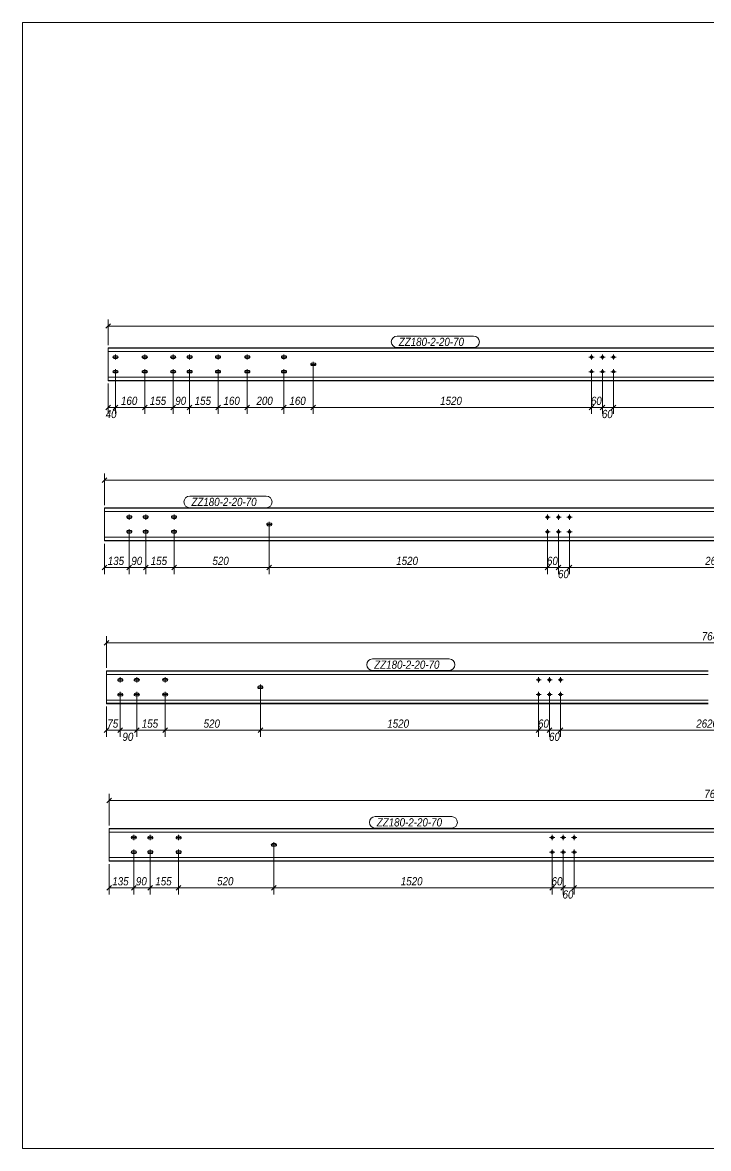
# Model space of a CAD drawing. Extents: x 857 to 4439, y -1249 to 4637.
# Drawn here: x 1458.8 to 1708.6, y 4227.2 to 4637.2 of the extents above; entities that cross this region are included whole.
import ezdxf

# ---------------------------------------------------------------- set-up
doc = ezdxf.new("R2010")
doc.units = 0
doc.header["$LTSCALE"] = 1000
doc.header["$MEASUREMENT"] = 0
doc.linetypes.add('XKITLINE00', pattern=[0])
doc.linetypes.add('XKITLINE02', pattern=[4, 2, -2])
for name, color, linetype, lineweight in [('Bolt', 7, 'Continuous', 0), ('DrawingSheet', 5, 'Continuous', 0), ('Part', 2, 'Continuous', 0), ('PartMark', 3, 'Continuous', 0), ('Z-DIMENSIONS', 1, 'Continuous', 0)]:
    doc.layers.add(name, color=color, linetype=linetype, lineweight=lineweight)
doc.styles.add('Arial Italic', font='ariali.ttf')

# ---------------------------------------------------------------- blocks, each defined once
blk = doc.blocks.new('屋面檩条A区二')
at = {"layer": 'Bolt', "color": 3, "linetype": 'XKITLINE00', "lineweight": 0}
for p, q in [((37.96, 293.36), (37.93, 293.18)), ((37.93, 293.18), (37.93, 293.18)), ((37.93, 293.18), (37.96, 293)), ((39.79, 293.18), (37.93, 293.18)), ((38.06, 293.51), (37.96, 293.36)), ((37.96, 293), (38.06, 292.85)), ((38.22, 293.61), (38.06, 293.51)), ((38.06, 292.85), (38.22, 292.75)), ((38.39, 293.65), (38.22, 293.61)), ((38.22, 292.75), (38.39, 292.71)), ((39.33, 293.65), (38.39, 293.65)), ((38.39, 292.71), (39.33, 292.71)), ((38.86, 294.11), (38.86, 292.25)), ((39.51, 293.61), (39.33, 293.65)), ((39.33, 292.71), (39.51, 292.75)), ((39.66, 293.51), (39.51, 293.61)), ((39.51, 292.75), (39.66, 292.85)), ((39.76, 293.36), (39.66, 293.51)), ((39.66, 292.85), (39.76, 293)), ((39.79, 293.18), (39.76, 293.36)), ((39.76, 293), (39.79, 293.18)), ((39.79, 293.18), (39.79, 293.18)), ((48.63, 293.36), (48.59, 293.18)), ((48.59, 293.18), (48.59, 293.18)), ((48.59, 293.18), (48.63, 293)), ((48.59, 293.18), (50.46, 293.18)), ((48.73, 293.51), (48.63, 293.36)), ((48.63, 293), (48.73, 292.85)), ((48.88, 293.61), (48.73, 293.51)), ((48.73, 292.85), (48.88, 292.75)), ((49.06, 293.65), (48.88, 293.61)), ((48.88, 292.75), (49.06, 292.71)), ((49.99, 293.65), (49.06, 293.65)), ((49.06, 292.71), (49.99, 292.71)), ((49.53, 292.25), (49.53, 294.11)), ((50.17, 293.61), (49.99, 293.65)), ((49.99, 292.71), (50.17, 292.75)), ((50.32, 293.51), (50.17, 293.61)), ((50.17, 292.75), (50.32, 292.85)), ((50.43, 293.36), (50.32, 293.51)), ((50.32, 292.85), (50.43, 293)), ((50.46, 293.18), (50.43, 293.36)), ((50.43, 293), (50.46, 293.18)), ((50.46, 293.18), (50.46, 293.18)), ((58.96, 293.36), (58.93, 293.18)), ((58.93, 293.18), (58.93, 293.18)), ((58.93, 293.18), (58.96, 293)), ((60.79, 293.18), (58.93, 293.18)), ((59.06, 293.51), (58.96, 293.36)), ((58.96, 293), (59.06, 292.85)), ((59.22, 293.61), (59.06, 293.51)), ((59.06, 292.85), (59.22, 292.75)), ((59.39, 293.65), (59.22, 293.61)), ((59.22, 292.75), (59.39, 292.71)), ((60.33, 293.65), (59.39, 293.65)), ((59.39, 292.71), (60.33, 292.71)), ((59.86, 294.11), (59.86, 292.25)), ((60.51, 293.61), (60.33, 293.65)), ((60.33, 292.71), (60.51, 292.75)), ((60.66, 293.51), (60.51, 293.61)), ((60.51, 292.75), (60.66, 292.85)), ((60.76, 293.36), (60.66, 293.51)), ((60.66, 292.85), (60.76, 293)), ((60.79, 293.18), (60.76, 293.36)), ((60.76, 293), (60.79, 293.18)), ((60.79, 293.18), (60.79, 293.18)), ((64.96, 293.36), (64.93, 293.18)), ((64.93, 293.18), (64.93, 293.18)), ((64.93, 293.18), (64.96, 293)), ((66.79, 293.18), (64.93, 293.18)), ((65.06, 293.51), (64.96, 293.36)), ((64.96, 293), (65.06, 292.85)), ((65.22, 293.61), (65.06, 293.51)), ((65.06, 292.85), (65.22, 292.75)), ((65.39, 293.65), (65.22, 293.61)), ((65.22, 292.75), (65.39, 292.71)), ((66.33, 293.65), (65.39, 293.65)), ((65.39, 292.71), (66.33, 292.71)), ((65.86, 294.11), (65.86, 292.25)), ((66.51, 293.61), (66.33, 293.65)), ((66.33, 292.71), (66.51, 292.75)), ((66.66, 293.51), (66.51, 293.61)), ((66.51, 292.75), (66.66, 292.85)), ((66.76, 293.36), (66.66, 293.51)), ((66.66, 292.85), (66.76, 293)), ((66.79, 293.18), (66.76, 293.36)), ((66.76, 293), (66.79, 293.18)), ((66.79, 293.18), (66.79, 293.18)), ((75.3, 293.36), (75.26, 293.18)), ((75.26, 293.18), (75.26, 293.18)), ((75.26, 293.18), (75.3, 293)), ((75.26, 293.18), (77.13, 293.18)), ((75.4, 293.51), (75.3, 293.36)), ((75.3, 293), (75.4, 292.85)), ((75.55, 293.61), (75.4, 293.51)), ((75.4, 292.85), (75.55, 292.75)), ((75.73, 293.65), (75.55, 293.61)), ((75.55, 292.75), (75.73, 292.71)), ((76.66, 293.65), (75.73, 293.65)), ((75.73, 292.71), (76.66, 292.71)), ((76.19, 292.25), (76.19, 294.11)), ((76.84, 293.61), (76.66, 293.65)), ((76.66, 292.71), (76.84, 292.75)), ((76.99, 293.51), (76.84, 293.61)), ((76.84, 292.75), (76.99, 292.85)), ((77.09, 293.36), (76.99, 293.51)), ((76.99, 292.85), (77.09, 293)), ((77.13, 293.18), (77.09, 293.36)), ((77.09, 293), (77.13, 293.18)), ((77.13, 293.18), (77.13, 293.18)), ((85.96, 293.36), (85.93, 293.18)), ((85.93, 293.18), (85.93, 293.18)), ((85.93, 293.18), (85.96, 293)), ((85.93, 293.18), (87.79, 293.18)), ((86.06, 293.51), (85.96, 293.36)), ((85.96, 293), (86.06, 292.85)), ((86.22, 293.61), (86.06, 293.51)), ((86.06, 292.85), (86.22, 292.75)), ((86.39, 293.65), (86.22, 293.61)), ((86.22, 292.75), (86.39, 292.71)), ((87.33, 293.65), (86.39, 293.65)), ((86.39, 292.71), (87.33, 292.71)), ((86.86, 292.25), (86.86, 294.11)), ((87.51, 293.61), (87.33, 293.65)), ((87.33, 292.71), (87.51, 292.75)), ((87.66, 293.51), (87.51, 293.61)), ((87.51, 292.75), (87.66, 292.85)), ((87.76, 293.36), (87.66, 293.51)), ((87.66, 292.85), (87.76, 293)), ((87.79, 293.18), (87.76, 293.36)), ((87.76, 293), (87.79, 293.18)), ((87.79, 293.18), (87.79, 293.18)), ((99.3, 293.36), (99.26, 293.18)), ((99.26, 293.18), (99.26, 293.18)), ((99.26, 293.18), (99.3, 293)), ((101.13, 293.18), (99.26, 293.18)), ((99.4, 293.51), (99.3, 293.36)), ((99.3, 293), (99.4, 292.85)), ((99.55, 293.61), (99.4, 293.51)), ((99.4, 292.85), (99.55, 292.75)), ((99.73, 293.65), (99.55, 293.61)), ((99.55, 292.75), (99.73, 292.71)), ((100.66, 293.65), (99.73, 293.65)), ((99.73, 292.71), (100.66, 292.71)), ((100.19, 294.11), (100.19, 292.25)), ((100.84, 293.61), (100.66, 293.65)), ((100.66, 292.71), (100.84, 292.75)), ((100.99, 293.51), (100.84, 293.61)), ((100.84, 292.75), (100.99, 292.85)), ((101.09, 293.36), (100.99, 293.51)), ((100.99, 292.85), (101.09, 293)), ((101.13, 293.18), (101.09, 293.36)), ((101.09, 293), (101.13, 293.18)), ((101.13, 293.18), (101.13, 293.18)), ((110.86, 291.45), (110.86, 289.58)), ((211.26, 293.18), (213.13, 293.18)), ((212.19, 292.25), (212.19, 294.11)), ((215.26, 293.18), (217.13, 293.18)), ((216.19, 292.25), (216.19, 294.11)), ((219.26, 293.18), (221.13, 293.18)), ((220.19, 292.25), (220.19, 294.11)), ((37.96, 288.03), (37.93, 287.85)), ((37.93, 287.85), (37.93, 287.85)), ((37.93, 287.85), (37.96, 287.67)), ((39.79, 287.85), (37.93, 287.85)), ((38.06, 288.18), (37.96, 288.03)), ((37.96, 287.67), (38.06, 287.52)), ((38.22, 288.28), (38.06, 288.18)), ((38.06, 287.52), (38.22, 287.42)), ((38.39, 288.31), (38.22, 288.28)), ((38.22, 287.42), (38.39, 287.38)), ((39.33, 288.31), (38.39, 288.31)), ((38.39, 287.38), (39.33, 287.38)), ((38.86, 288.78), (38.86, 286.91)), ((39.51, 288.28), (39.33, 288.31)), ((39.33, 287.38), (39.51, 287.42)), ((39.66, 288.18), (39.51, 288.28)), ((39.51, 287.42), (39.66, 287.52)), ((39.76, 288.03), (39.66, 288.18)), ((39.66, 287.52), (39.76, 287.67)), ((39.79, 287.85), (39.76, 288.03)), ((39.76, 287.67), (39.79, 287.85)), ((39.79, 287.85), (39.79, 287.85)), ((48.63, 288.03), (48.59, 287.85)), ((48.59, 287.85), (48.59, 287.85)), ((48.59, 287.85), (48.63, 287.67)), ((48.59, 287.85), (50.46, 287.85)), ((48.73, 288.18), (48.63, 288.03)), ((48.63, 287.67), (48.73, 287.52)), ((48.88, 288.28), (48.73, 288.18)), ((48.73, 287.52), (48.88, 287.42)), ((49.06, 288.31), (48.88, 288.28)), ((48.88, 287.42), (49.06, 287.38)), ((49.99, 288.31), (49.06, 288.31)), ((49.06, 287.38), (49.99, 287.38)), ((49.53, 286.91), (49.53, 288.78)), ((50.17, 288.28), (49.99, 288.31)), ((49.99, 287.38), (50.17, 287.42)), ((50.32, 288.18), (50.17, 288.28)), ((50.17, 287.42), (50.32, 287.52)), ((50.43, 288.03), (50.32, 288.18)), ((50.32, 287.52), (50.43, 287.67)), ((50.46, 287.85), (50.43, 288.03)), ((50.43, 287.67), (50.46, 287.85)), ((50.46, 287.85), (50.46, 287.85)), ((58.96, 288.02), (58.93, 287.85)), ((58.93, 287.85), (58.93, 287.85)), ((58.93, 287.85), (58.96, 287.67)), ((60.79, 287.85), (58.93, 287.85)), ((59.06, 288.18), (58.96, 288.02)), ((58.96, 287.67), (59.06, 287.52)), ((59.22, 288.28), (59.06, 288.18)), ((59.06, 287.52), (59.22, 287.42)), ((59.39, 288.31), (59.22, 288.28)), ((59.22, 287.42), (59.39, 287.38)), ((60.33, 288.31), (59.39, 288.31)), ((59.39, 287.38), (60.33, 287.38)), ((59.86, 288.78), (59.86, 286.91)), ((60.51, 288.28), (60.33, 288.31)), ((60.33, 287.38), (60.51, 287.42)), ((60.66, 288.18), (60.51, 288.28)), ((60.51, 287.42), (60.66, 287.52)), ((60.76, 288.02), (60.66, 288.18)), ((60.66, 287.52), (60.76, 287.67)), ((60.79, 287.85), (60.76, 288.02)), ((60.76, 287.67), (60.79, 287.85)), ((60.79, 287.85), (60.79, 287.85)), ((64.96, 288.02), (64.93, 287.85)), ((64.93, 287.85), (64.93, 287.85)), ((64.93, 287.85), (64.96, 287.67)), ((66.79, 287.85), (64.93, 287.85)), ((65.06, 288.18), (64.96, 288.02)), ((64.96, 287.67), (65.06, 287.52)), ((65.22, 288.28), (65.06, 288.18)), ((65.06, 287.52), (65.22, 287.42)), ((65.39, 288.31), (65.22, 288.28)), ((65.22, 287.42), (65.39, 287.38)), ((66.33, 288.31), (65.39, 288.31)), ((65.39, 287.38), (66.33, 287.38)), ((65.86, 288.78), (65.86, 286.91)), ((66.51, 288.28), (66.33, 288.31)), ((66.33, 287.38), (66.51, 287.42)), ((66.66, 288.18), (66.51, 288.28)), ((66.51, 287.42), (66.66, 287.52)), ((66.76, 288.02), (66.66, 288.18)), ((66.66, 287.52), (66.76, 287.67)), ((66.79, 287.85), (66.76, 288.02)), ((66.76, 287.67), (66.79, 287.85)), ((66.79, 287.85), (66.79, 287.85)), ((75.3, 288.03), (75.26, 287.85)), ((75.26, 287.85), (75.26, 287.85)), ((75.26, 287.85), (75.3, 287.67)), ((75.26, 287.85), (77.13, 287.85)), ((75.4, 288.18), (75.3, 288.03)), ((75.3, 287.67), (75.4, 287.52)), ((75.55, 288.28), (75.4, 288.18)), ((75.4, 287.52), (75.55, 287.42)), ((75.73, 288.31), (75.55, 288.28)), ((75.55, 287.42), (75.73, 287.38)), ((76.66, 288.31), (75.73, 288.31)), ((75.73, 287.38), (76.66, 287.38)), ((76.19, 286.91), (76.19, 288.78)), ((76.84, 288.28), (76.66, 288.31)), ((76.66, 287.38), (76.84, 287.42)), ((76.99, 288.18), (76.84, 288.28)), ((76.84, 287.42), (76.99, 287.52)), ((77.09, 288.03), (76.99, 288.18)), ((76.99, 287.52), (77.09, 287.67)), ((77.13, 287.85), (77.09, 288.03)), ((77.09, 287.67), (77.13, 287.85)), ((77.13, 287.85), (77.13, 287.85)), ((85.96, 288.03), (85.93, 287.85)), ((85.93, 287.85), (85.93, 287.85)), ((85.93, 287.85), (85.96, 287.67)), ((85.93, 287.85), (87.79, 287.85)), ((86.06, 288.18), (85.96, 288.03)), ((85.96, 287.67), (86.06, 287.52)), ((86.22, 288.28), (86.06, 288.18)), ((86.06, 287.52), (86.22, 287.42)), ((86.39, 288.31), (86.22, 288.28)), ((86.22, 287.42), (86.39, 287.38)), ((87.33, 288.31), (86.39, 288.31)), ((86.39, 287.38), (87.33, 287.38)), ((86.86, 286.91), (86.86, 288.78)), ((87.51, 288.28), (87.33, 288.31)), ((87.33, 287.38), (87.51, 287.42)), ((87.66, 288.18), (87.51, 288.28)), ((87.51, 287.42), (87.66, 287.52)), ((87.76, 288.03), (87.66, 288.18)), ((87.66, 287.52), (87.76, 287.67)), ((87.79, 287.85), (87.76, 288.03)), ((87.76, 287.67), (87.79, 287.85)), ((87.79, 287.85), (87.79, 287.85)), ((99.3, 288.03), (99.26, 287.85)), ((99.26, 287.85), (99.26, 287.85)), ((99.26, 287.85), (99.3, 287.67)), ((101.13, 287.85), (99.26, 287.85)), ((99.4, 288.18), (99.3, 288.03)), ((99.3, 287.67), (99.4, 287.52)), ((99.55, 288.28), (99.4, 288.18)), ((99.4, 287.52), (99.55, 287.42)), ((99.73, 288.31), (99.55, 288.28)), ((99.55, 287.42), (99.73, 287.38)), ((100.66, 288.31), (99.73, 288.31)), ((99.73, 287.38), (100.66, 287.38)), ((100.19, 288.78), (100.19, 286.91)), ((100.84, 288.28), (100.66, 288.31)), ((100.66, 287.38), (100.84, 287.42)), ((100.99, 288.18), (100.84, 288.28)), ((100.84, 287.42), (100.99, 287.52)), ((101.09, 288.03), (100.99, 288.18)), ((100.99, 287.52), (101.09, 287.67)), ((101.13, 287.85), (101.09, 288.03)), ((101.09, 287.67), (101.13, 287.85)), ((101.13, 287.85), (101.13, 287.85)), ((109.96, 290.69), (109.93, 290.51)), ((109.93, 290.51), (109.93, 290.51)), ((109.93, 290.51), (109.96, 290.33)), ((111.79, 290.51), (109.93, 290.51)), ((110.06, 290.84), (109.96, 290.69)), ((109.96, 290.33), (110.06, 290.18)), ((110.22, 290.94), (110.06, 290.84)), ((110.06, 290.18), (110.22, 290.08)), ((110.39, 290.98), (110.22, 290.94)), ((110.22, 290.08), (110.39, 290.05)), ((111.33, 290.98), (110.39, 290.98)), ((110.39, 290.05), (111.33, 290.05)), ((111.51, 290.94), (111.33, 290.98)), ((111.33, 290.05), (111.51, 290.08)), ((111.66, 290.84), (111.51, 290.94)), ((111.51, 290.08), (111.66, 290.18)), ((111.76, 290.69), (111.66, 290.84)), ((111.66, 290.18), (111.76, 290.33)), ((111.79, 290.51), (111.76, 290.69)), ((111.76, 290.33), (111.79, 290.51)), ((111.79, 290.51), (111.79, 290.51)), ((211.26, 287.85), (213.13, 287.85)), ((212.19, 286.91), (212.19, 288.78)), ((215.26, 287.85), (217.13, 287.85)), ((216.19, 286.91), (216.19, 288.78)), ((219.26, 287.85), (221.13, 287.85)), ((220.19, 286.91), (220.19, 288.78)), ((42.97, 235.08), (42.93, 234.9)), ((42.93, 234.9), (42.93, 234.9)), ((42.93, 234.9), (42.97, 234.72)), ((44.8, 234.9), (42.93, 234.9)), ((43.07, 235.23), (42.97, 235.08)), ((42.97, 234.72), (43.07, 234.57)), ((43.22, 235.33), (43.07, 235.23)), ((43.07, 234.57), (43.22, 234.47)), ((43.4, 235.36), (43.22, 235.33)), ((43.22, 234.47), (43.4, 234.43)), ((44.33, 235.36), (43.4, 235.36)), ((43.4, 234.43), (44.33, 234.43)), ((43.87, 235.83), (43.87, 233.96)), ((44.51, 235.33), (44.33, 235.36)), ((44.33, 234.43), (44.51, 234.47)), ((44.66, 235.23), (44.51, 235.33)), ((44.51, 234.47), (44.66, 234.57)), ((44.76, 235.08), (44.66, 235.23)), ((44.66, 234.57), (44.76, 234.72)), ((44.8, 234.9), (44.76, 235.08)), ((44.76, 234.72), (44.8, 234.9)), ((44.8, 234.9), (44.8, 234.9)), ((48.97, 235.08), (48.93, 234.9)), ((48.93, 234.9), (48.93, 234.9)), ((48.93, 234.9), (48.97, 234.72)), ((50.8, 234.9), (48.93, 234.9)), ((49.07, 235.23), (48.97, 235.08)), ((48.97, 234.72), (49.07, 234.57)), ((49.22, 235.33), (49.07, 235.23)), ((49.07, 234.57), (49.22, 234.47)), ((49.4, 235.36), (49.22, 235.33)), ((49.22, 234.47), (49.4, 234.43)), ((50.33, 235.36), (49.4, 235.36)), ((49.4, 234.43), (50.33, 234.43)), ((49.87, 235.83), (49.87, 233.96)), ((50.51, 235.33), (50.33, 235.36)), ((50.33, 234.43), (50.51, 234.47)), ((50.66, 235.23), (50.51, 235.33)), ((50.51, 234.47), (50.66, 234.57)), ((50.76, 235.08), (50.66, 235.23)), ((50.66, 234.57), (50.76, 234.72)), ((50.8, 234.9), (50.76, 235.08)), ((50.76, 234.72), (50.8, 234.9)), ((50.8, 234.9), (50.8, 234.9)), ((59.29, 235.08), (59.25, 234.9)), ((59.25, 234.9), (59.25, 234.9)), ((59.25, 234.9), (59.29, 234.72)), ((59.25, 234.9), (61.12, 234.9)), ((59.39, 235.23), (59.29, 235.08)), ((59.29, 234.72), (59.39, 234.57)), ((59.54, 235.33), (59.39, 235.23)), ((59.39, 234.57), (59.54, 234.47)), ((59.72, 235.36), (59.54, 235.33)), ((59.54, 234.47), (59.72, 234.43)), ((60.65, 235.36), (59.72, 235.36)), ((59.72, 234.43), (60.65, 234.43)), ((60.19, 233.96), (60.19, 235.83)), ((60.83, 235.33), (60.65, 235.36)), ((60.65, 234.43), (60.83, 234.47)), ((60.98, 235.23), (60.83, 235.33)), ((60.83, 234.47), (60.98, 234.57)), ((61.09, 235.08), (60.98, 235.23)), ((60.98, 234.57), (61.09, 234.72)), ((61.12, 234.9), (61.09, 235.08)), ((61.09, 234.72), (61.12, 234.9)), ((61.12, 234.9), (61.12, 234.9)), ((195.27, 234.9), (197.13, 234.9)), ((196.2, 233.96), (196.2, 235.83)), ((199.27, 234.9), (201.13, 234.9)), ((200.2, 233.96), (200.2, 235.83)), ((203.27, 234.9), (205.13, 234.9)), ((204.2, 233.96), (204.2, 235.83)), ((42.97, 229.74), (42.93, 229.56)), ((43.07, 229.89), (42.97, 229.74)), ((43.22, 229.99), (43.07, 229.89)), ((43.4, 230.03), (43.22, 229.99)), ((44.33, 230.03), (43.4, 230.03)), ((43.87, 230.5), (43.87, 228.63)), ((44.51, 229.99), (44.33, 230.03)), ((44.66, 229.89), (44.51, 229.99)), ((44.76, 229.74), (44.66, 229.89)), ((44.8, 229.56), (44.76, 229.74)), ((48.97, 229.74), (48.93, 229.56)), ((49.07, 229.89), (48.97, 229.74)), ((49.22, 229.99), (49.07, 229.89)), ((49.4, 230.03), (49.22, 229.99)), ((50.33, 230.03), (49.4, 230.03)), ((49.87, 230.5), (49.87, 228.63)), ((50.51, 229.99), (50.33, 230.03)), ((50.66, 229.89), (50.51, 229.99)), ((50.76, 229.74), (50.66, 229.89)), ((50.8, 229.56), (50.76, 229.74)), ((59.29, 229.74), (59.25, 229.56)), ((59.39, 229.89), (59.29, 229.74)), ((59.54, 230), (59.39, 229.89)), ((59.72, 230.03), (59.54, 230)), ((60.65, 230.03), (59.72, 230.03)), ((60.19, 228.63), (60.19, 230.5)), ((60.83, 230), (60.65, 230.03)), ((60.98, 229.89), (60.83, 230)), ((61.09, 229.74), (60.98, 229.89)), ((61.12, 229.56), (61.09, 229.74)), ((93.96, 232.41), (93.92, 232.23)), ((93.92, 232.23), (93.92, 232.23)), ((93.92, 232.23), (93.96, 232.05)), ((95.79, 232.23), (93.92, 232.23)), ((94.06, 232.56), (93.96, 232.41)), ((93.96, 232.05), (94.06, 231.9)), ((94.21, 232.66), (94.06, 232.56)), ((94.06, 231.9), (94.21, 231.8)), ((94.39, 232.7), (94.21, 232.66)), ((94.21, 231.8), (94.39, 231.76)), ((95.32, 232.7), (94.39, 232.7)), ((94.39, 231.76), (95.32, 231.76)), ((94.85, 233.16), (94.85, 231.3)), ((95.5, 232.66), (95.32, 232.7)), ((95.32, 231.76), (95.5, 231.8)), ((95.65, 232.56), (95.5, 232.66)), ((95.5, 231.8), (95.65, 231.9)), ((95.75, 232.41), (95.65, 232.56)), ((95.65, 231.9), (95.75, 232.05)), ((95.79, 232.23), (95.75, 232.41)), ((95.75, 232.05), (95.79, 232.23)), ((95.79, 232.23), (95.79, 232.23)), ((196.2, 228.63), (196.2, 230.5)), ((200.2, 228.63), (200.2, 230.5)), ((204.2, 228.63), (204.2, 230.5)), ((42.93, 229.56), (42.93, 229.56)), ((42.93, 229.56), (42.97, 229.38)), ((44.8, 229.56), (42.93, 229.56)), ((42.97, 229.38), (43.07, 229.23)), ((43.07, 229.23), (43.22, 229.13)), ((43.22, 229.13), (43.4, 229.1)), ((43.4, 229.1), (44.33, 229.1)), ((44.33, 229.1), (44.51, 229.13)), ((44.51, 229.13), (44.66, 229.23)), ((44.66, 229.23), (44.76, 229.38)), ((44.76, 229.38), (44.8, 229.56)), ((44.8, 229.56), (44.8, 229.56)), ((48.93, 229.56), (48.93, 229.56)), ((48.93, 229.56), (48.97, 229.38)), ((50.8, 229.56), (48.93, 229.56)), ((48.97, 229.38), (49.07, 229.23)), ((49.07, 229.23), (49.22, 229.13)), ((49.22, 229.13), (49.4, 229.1)), ((49.4, 229.1), (50.33, 229.1)), ((50.33, 229.1), (50.51, 229.13)), ((50.51, 229.13), (50.66, 229.23)), ((50.66, 229.23), (50.76, 229.38)), ((50.76, 229.38), (50.8, 229.56)), ((50.8, 229.56), (50.8, 229.56)), ((59.25, 229.56), (59.25, 229.56)), ((59.25, 229.56), (59.29, 229.39)), ((59.25, 229.56), (61.12, 229.56)), ((59.29, 229.39), (59.39, 229.23)), ((59.39, 229.23), (59.54, 229.13)), ((59.54, 229.13), (59.72, 229.1)), ((59.72, 229.1), (60.65, 229.1)), ((60.65, 229.1), (60.83, 229.13)), ((60.83, 229.13), (60.98, 229.23)), ((60.98, 229.23), (61.09, 229.39)), ((61.09, 229.39), (61.12, 229.56)), ((61.12, 229.56), (61.12, 229.56)), ((195.27, 229.56), (197.13, 229.56)), ((199.27, 229.56), (201.13, 229.56)), ((203.27, 229.56), (205.13, 229.56)), ((40.61, 176.57), (40.61, 174.7)), ((46.61, 176.57), (46.61, 174.7)), ((56.94, 176.57), (56.94, 174.7)), ((192.94, 174.7), (192.94, 176.57)), ((196.94, 174.7), (196.94, 176.57)), ((200.94, 174.7), (200.94, 176.57)), ((39.71, 175.81), (39.68, 175.63)), ((39.68, 175.63), (39.68, 175.63)), ((39.68, 175.63), (39.71, 175.46)), ((41.54, 175.63), (39.68, 175.63)), ((39.81, 175.96), (39.71, 175.81)), ((39.71, 175.46), (39.81, 175.3)), ((39.97, 176.07), (39.81, 175.96)), ((39.81, 175.3), (39.97, 175.2)), ((40.14, 176.1), (39.97, 176.07)), ((39.97, 175.2), (40.14, 175.17)), ((41.08, 176.1), (40.14, 176.1)), ((40.14, 175.17), (41.08, 175.17)), ((41.26, 176.07), (41.08, 176.1)), ((41.08, 175.17), (41.26, 175.2)), ((41.41, 175.96), (41.26, 176.07)), ((41.26, 175.2), (41.41, 175.3)), ((41.51, 175.81), (41.41, 175.96)), ((41.41, 175.3), (41.51, 175.46)), ((41.54, 175.63), (41.51, 175.81)), ((41.51, 175.46), (41.54, 175.63)), ((41.54, 175.63), (41.54, 175.63)), ((45.71, 175.81), (45.68, 175.63)), ((45.68, 175.63), (45.68, 175.63)), ((45.68, 175.63), (45.71, 175.46)), ((47.54, 175.63), (45.68, 175.63)), ((45.81, 175.96), (45.71, 175.81)), ((45.71, 175.46), (45.81, 175.3)), ((45.97, 176.07), (45.81, 175.96)), ((45.81, 175.3), (45.97, 175.2)), ((46.14, 176.1), (45.97, 176.07)), ((45.97, 175.2), (46.14, 175.17)), ((47.08, 176.1), (46.14, 176.1)), ((46.14, 175.17), (47.08, 175.17)), ((47.26, 176.07), (47.08, 176.1)), ((47.08, 175.17), (47.26, 175.2)), ((47.41, 175.96), (47.26, 176.07)), ((47.26, 175.2), (47.41, 175.3)), ((47.51, 175.81), (47.41, 175.96)), ((47.41, 175.3), (47.51, 175.46)), ((47.54, 175.63), (47.51, 175.81)), ((47.51, 175.46), (47.54, 175.63)), ((47.54, 175.63), (47.54, 175.63)), ((56.05, 175.81), (56.01, 175.63)), ((56.01, 175.63), (56.01, 175.63)), ((56.01, 175.63), (56.05, 175.46)), ((57.88, 175.63), (56.01, 175.63)), ((56.15, 175.96), (56.05, 175.81)), ((56.05, 175.46), (56.15, 175.3)), ((56.3, 176.07), (56.15, 175.96)), ((56.15, 175.3), (56.3, 175.2)), ((56.48, 176.1), (56.3, 176.07)), ((56.3, 175.2), (56.48, 175.17)), ((57.41, 176.1), (56.48, 176.1)), ((56.48, 175.17), (57.41, 175.17)), ((57.59, 176.07), (57.41, 176.1)), ((57.41, 175.17), (57.59, 175.2)), ((57.74, 175.96), (57.59, 176.07)), ((57.59, 175.2), (57.74, 175.3)), ((57.84, 175.81), (57.74, 175.96)), ((57.74, 175.3), (57.84, 175.46)), ((57.88, 175.63), (57.84, 175.81)), ((57.84, 175.46), (57.88, 175.63)), ((57.88, 175.63), (57.88, 175.63)), ((90.73, 173.15), (90.69, 172.97)), ((90.69, 172.97), (90.69, 172.97)), ((90.69, 172.97), (90.73, 172.79)), ((92.56, 172.97), (90.69, 172.97)), ((90.83, 173.3), (90.73, 173.15)), ((90.73, 172.79), (90.83, 172.64)), ((90.98, 173.4), (90.83, 173.3)), ((90.83, 172.64), (90.98, 172.54)), ((91.16, 173.43), (90.98, 173.4)), ((90.98, 172.54), (91.16, 172.5)), ((92.09, 173.43), (91.16, 173.43)), ((91.16, 172.5), (92.09, 172.5)), ((91.62, 173.9), (91.62, 172.03)), ((92.27, 173.4), (92.09, 173.43)), ((92.09, 172.5), (92.27, 172.54)), ((92.42, 173.3), (92.27, 173.4)), ((92.27, 172.54), (92.42, 172.64)), ((92.52, 173.15), (92.42, 173.3)), ((92.42, 172.64), (92.52, 172.79)), ((92.56, 172.97), (92.52, 173.15)), ((92.52, 172.79), (92.56, 172.97)), ((92.56, 172.97), (92.56, 172.97)), ((193.88, 175.64), (192.01, 175.64)), ((197.88, 175.64), (196.01, 175.64)), ((201.88, 175.64), (200.01, 175.64)), ((39.71, 170.48), (39.68, 170.3)), ((39.68, 170.3), (39.68, 170.3)), ((39.68, 170.3), (39.71, 170.12)), ((41.54, 170.3), (39.68, 170.3)), ((39.81, 170.63), (39.71, 170.48)), ((39.71, 170.12), (39.81, 169.97)), ((39.97, 170.73), (39.81, 170.63)), ((39.81, 169.97), (39.97, 169.87)), ((40.14, 170.77), (39.97, 170.73)), ((39.97, 169.87), (40.14, 169.83)), ((41.08, 170.77), (40.14, 170.77)), ((40.14, 169.83), (41.08, 169.83)), ((40.61, 171.23), (40.61, 169.37)), ((41.26, 170.73), (41.08, 170.77)), ((41.08, 169.83), (41.26, 169.87)), ((41.41, 170.63), (41.26, 170.73)), ((41.26, 169.87), (41.41, 169.97)), ((41.51, 170.48), (41.41, 170.63)), ((41.41, 169.97), (41.51, 170.12)), ((41.54, 170.3), (41.51, 170.48)), ((41.51, 170.12), (41.54, 170.3)), ((41.54, 170.3), (41.54, 170.3)), ((45.71, 170.48), (45.68, 170.3)), ((45.68, 170.3), (45.68, 170.3)), ((45.68, 170.3), (45.71, 170.12)), ((47.54, 170.3), (45.68, 170.3)), ((45.81, 170.63), (45.71, 170.48)), ((45.71, 170.12), (45.81, 169.97)), ((45.97, 170.73), (45.81, 170.63)), ((45.81, 169.97), (45.97, 169.87)), ((46.14, 170.77), (45.97, 170.73)), ((45.97, 169.87), (46.14, 169.83)), ((47.08, 170.77), (46.14, 170.77)), ((46.14, 169.83), (47.08, 169.83)), ((46.61, 171.23), (46.61, 169.37)), ((47.26, 170.73), (47.08, 170.77)), ((47.08, 169.83), (47.26, 169.87)), ((47.41, 170.63), (47.26, 170.73)), ((47.26, 169.87), (47.41, 169.97)), ((47.51, 170.48), (47.41, 170.63)), ((47.41, 169.97), (47.51, 170.12)), ((47.54, 170.3), (47.51, 170.48)), ((47.51, 170.12), (47.54, 170.3)), ((47.54, 170.3), (47.54, 170.3)), ((56.05, 170.48), (56.01, 170.3)), ((56.01, 170.3), (56.01, 170.3)), ((56.01, 170.3), (56.05, 170.12)), ((57.88, 170.3), (56.01, 170.3)), ((56.15, 170.63), (56.05, 170.48)), ((56.05, 170.12), (56.15, 169.97)), ((56.3, 170.73), (56.15, 170.63)), ((56.15, 169.97), (56.3, 169.87)), ((56.48, 170.77), (56.3, 170.73)), ((56.3, 169.87), (56.48, 169.83)), ((57.41, 170.77), (56.48, 170.77)), ((56.48, 169.83), (57.41, 169.83)), ((56.94, 171.23), (56.94, 169.37)), ((57.59, 170.73), (57.41, 170.77)), ((57.41, 169.83), (57.59, 169.87)), ((57.74, 170.63), (57.59, 170.73)), ((57.59, 169.87), (57.74, 169.97)), ((57.84, 170.48), (57.74, 170.63)), ((57.74, 169.97), (57.84, 170.12)), ((57.88, 170.3), (57.84, 170.48)), ((57.84, 170.12), (57.88, 170.3)), ((57.88, 170.3), (57.88, 170.3)), ((193.88, 170.3), (192.01, 170.3)), ((192.94, 169.37), (192.94, 171.24)), ((197.88, 170.3), (196.01, 170.3)), ((196.94, 169.37), (196.94, 171.24)), ((201.88, 170.3), (200.01, 170.3)), ((200.94, 169.37), (200.94, 171.24)), ((45.53, 119.16), (45.53, 117.3)), ((51.53, 119.16), (51.53, 117.3)), ((61.86, 117.3), (61.86, 119.16)), ((197.88, 117.3), (197.88, 119.16)), ((201.88, 117.3), (201.88, 119.16)), ((205.88, 117.3), (205.88, 119.16)), ((44.63, 118.41), (44.6, 118.23)), ((44.6, 118.23), (44.6, 118.23)), ((44.6, 118.23), (44.63, 118.05)), ((46.46, 118.23), (44.6, 118.23)), ((44.73, 118.56), (44.63, 118.41)), ((44.63, 118.05), (44.73, 117.9)), ((44.88, 118.66), (44.73, 118.56)), ((44.73, 117.9), (44.88, 117.8)), ((45.06, 118.7), (44.88, 118.66)), ((44.88, 117.8), (45.06, 117.76)), ((46, 118.7), (45.06, 118.7)), ((45.06, 117.76), (46, 117.76)), ((46.17, 118.66), (46, 118.7)), ((46, 117.76), (46.17, 117.8)), ((46.33, 118.56), (46.17, 118.66)), ((46.17, 117.8), (46.33, 117.9)), ((46.43, 118.41), (46.33, 118.56)), ((46.33, 117.9), (46.43, 118.05)), ((46.46, 118.23), (46.43, 118.41)), ((46.43, 118.05), (46.46, 118.23)), ((46.46, 118.23), (46.46, 118.23)), ((50.63, 118.41), (50.6, 118.23)), ((50.6, 118.23), (50.6, 118.23)), ((50.6, 118.23), (50.63, 118.05)), ((52.46, 118.23), (50.6, 118.23)), ((50.73, 118.56), (50.63, 118.41)), ((50.63, 118.05), (50.73, 117.9)), ((50.88, 118.66), (50.73, 118.56)), ((50.73, 117.9), (50.88, 117.8)), ((51.06, 118.7), (50.88, 118.66)), ((50.88, 117.8), (51.06, 117.76)), ((52, 118.7), (51.06, 118.7)), ((51.06, 117.76), (52, 117.76)), ((52.17, 118.66), (52, 118.7)), ((52, 117.76), (52.17, 117.8)), ((52.33, 118.56), (52.17, 118.66)), ((52.17, 117.8), (52.33, 117.9)), ((52.43, 118.41), (52.33, 118.56)), ((52.33, 117.9), (52.43, 118.05)), ((52.46, 118.23), (52.43, 118.41)), ((52.43, 118.05), (52.46, 118.23)), ((52.46, 118.23), (52.46, 118.23)), ((60.96, 118.41), (60.93, 118.23)), ((60.93, 118.23), (60.93, 118.23)), ((60.93, 118.23), (60.96, 118.05)), ((60.93, 118.23), (62.8, 118.23)), ((61.07, 118.56), (60.96, 118.41)), ((60.96, 118.05), (61.07, 117.9)), ((61.22, 118.66), (61.07, 118.56)), ((61.07, 117.9), (61.22, 117.8)), ((61.4, 118.7), (61.22, 118.66)), ((61.22, 117.8), (61.4, 117.76)), ((62.33, 118.7), (61.4, 118.7)), ((61.4, 117.76), (62.33, 117.76)), ((62.51, 118.66), (62.33, 118.7)), ((62.33, 117.76), (62.51, 117.8)), ((62.66, 118.56), (62.51, 118.66)), ((62.51, 117.8), (62.66, 117.9)), ((62.76, 118.41), (62.66, 118.56)), ((62.66, 117.9), (62.76, 118.05)), ((62.8, 118.23), (62.76, 118.41)), ((62.76, 118.05), (62.8, 118.23)), ((62.8, 118.23), (62.8, 118.23)), ((95.63, 115.74), (95.6, 115.56)), ((95.6, 115.56), (95.6, 115.56)), ((95.6, 115.56), (95.63, 115.38)), ((97.46, 115.56), (95.6, 115.56)), ((95.73, 115.89), (95.63, 115.74)), ((95.63, 115.38), (95.73, 115.23)), ((95.88, 115.99), (95.73, 115.89)), ((95.73, 115.23), (95.88, 115.13)), ((96.06, 116.03), (95.88, 115.99)), ((95.88, 115.13), (96.06, 115.1)), ((97, 116.03), (96.06, 116.03)), ((96.06, 115.1), (97, 115.1)), ((96.53, 116.5), (96.53, 114.63)), ((97.17, 115.99), (97, 116.03)), ((97, 115.1), (97.17, 115.13)), ((97.33, 115.89), (97.17, 115.99)), ((97.17, 115.13), (97.33, 115.23)), ((97.43, 115.74), (97.33, 115.89)), ((97.33, 115.23), (97.43, 115.38)), ((97.46, 115.56), (97.43, 115.74)), ((97.43, 115.38), (97.46, 115.56)), ((97.46, 115.56), (97.46, 115.56)), ((196.94, 118.23), (198.81, 118.23)), ((200.94, 118.23), (202.81, 118.23)), ((204.94, 118.23), (206.81, 118.23)), ((44.63, 113.08), (44.6, 112.9)), ((44.6, 112.9), (44.6, 112.9)), ((44.6, 112.9), (44.63, 112.72)), ((46.46, 112.9), (44.6, 112.9)), ((44.73, 113.23), (44.63, 113.08)), ((44.63, 112.72), (44.73, 112.57)), ((44.88, 113.33), (44.73, 113.23)), ((44.73, 112.57), (44.88, 112.47)), ((45.06, 113.36), (44.88, 113.33)), ((44.88, 112.47), (45.06, 112.43)), ((46, 113.36), (45.06, 113.36)), ((45.06, 112.43), (46, 112.43)), ((45.53, 113.83), (45.53, 111.96)), ((46.17, 113.33), (46, 113.36)), ((46, 112.43), (46.17, 112.47)), ((46.33, 113.23), (46.17, 113.33)), ((46.17, 112.47), (46.33, 112.57)), ((46.43, 113.08), (46.33, 113.23)), ((46.33, 112.57), (46.43, 112.72)), ((46.46, 112.9), (46.43, 113.08)), ((46.43, 112.72), (46.46, 112.9)), ((46.46, 112.9), (46.46, 112.9)), ((50.63, 113.08), (50.6, 112.9)), ((50.6, 112.9), (50.6, 112.9)), ((50.6, 112.9), (50.63, 112.72)), ((52.46, 112.9), (50.6, 112.9)), ((50.73, 113.23), (50.63, 113.08)), ((50.63, 112.72), (50.73, 112.57)), ((50.88, 113.33), (50.73, 113.23)), ((50.73, 112.57), (50.88, 112.47)), ((51.06, 113.36), (50.88, 113.33)), ((50.88, 112.47), (51.06, 112.43)), ((52, 113.36), (51.06, 113.36)), ((51.06, 112.43), (52, 112.43)), ((51.53, 113.83), (51.53, 111.96)), ((52.17, 113.33), (52, 113.36)), ((52, 112.43), (52.17, 112.47)), ((52.33, 113.23), (52.17, 113.33)), ((52.17, 112.47), (52.33, 112.57)), ((52.43, 113.08), (52.33, 113.23)), ((52.33, 112.57), (52.43, 112.72)), ((52.46, 112.9), (52.43, 113.08)), ((52.43, 112.72), (52.46, 112.9)), ((52.46, 112.9), (52.46, 112.9)), ((60.96, 113.08), (60.93, 112.9)), ((60.93, 112.9), (60.93, 112.9)), ((60.93, 112.9), (60.96, 112.72)), ((60.93, 112.9), (62.8, 112.9)), ((61.07, 113.23), (60.96, 113.08)), ((60.96, 112.72), (61.07, 112.57)), ((61.22, 113.33), (61.07, 113.23)), ((61.07, 112.57), (61.22, 112.47)), ((61.4, 113.36), (61.22, 113.33)), ((61.22, 112.47), (61.4, 112.43)), ((62.33, 113.36), (61.4, 113.36)), ((61.4, 112.43), (62.33, 112.43)), ((61.86, 111.96), (61.86, 113.83)), ((62.51, 113.33), (62.33, 113.36)), ((62.33, 112.43), (62.51, 112.47)), ((62.66, 113.23), (62.51, 113.33)), ((62.51, 112.47), (62.66, 112.57)), ((62.76, 113.08), (62.66, 113.23)), ((62.66, 112.57), (62.76, 112.72)), ((62.8, 112.9), (62.76, 113.08)), ((62.76, 112.72), (62.8, 112.9)), ((62.8, 112.9), (62.8, 112.9)), ((196.94, 112.9), (198.81, 112.9)), ((197.88, 111.96), (197.88, 113.83)), ((200.94, 112.9), (202.81, 112.9)), ((201.88, 111.96), (201.88, 113.83)), ((204.94, 112.9), (206.81, 112.9)), ((205.88, 111.96), (205.88, 113.83))]:
    blk.add_line(p, q, dxfattribs=at)
for centre in [(212.19, 293.18), (216.19, 293.18), (220.19, 293.18), (212.19, 287.85), (216.19, 287.85), (220.19, 287.85), (196.2, 234.9), (200.2, 234.9), (204.2, 234.9), (196.2, 229.56), (200.2, 229.56), (204.2, 229.56), (192.94, 175.64), (196.94, 175.64), (200.94, 175.64), (192.94, 170.3), (196.94, 170.3), (200.94, 170.3), (197.88, 118.23), (201.88, 118.23), (205.88, 118.23), (197.88, 112.9), (201.88, 112.9), (205.88, 112.9)]:
    blk.add_circle(centre, 0.467, dxfattribs=at)
at = {"layer": 'DrawingSheet', "color": 5, "linetype": 'XKITLINE00', "lineweight": 0}
for p, q in [((589, 415), (5, 415)), ((5, 415), (5, 5)), ((5, 5), (589, 5))]:
    blk.add_line(p, q, dxfattribs=at)
at = {"layer": 'Part', "color": 2, "linetype": 'XKITLINE00', "lineweight": 0}
for p, q in [((36.19, 284.51), (36.19, 296.51)), ((36.19, 296.51), (273.99, 296.51)), ((273.99, 285.85), (36.19, 285.85)), ((36.19, 284.51), (273.99, 284.51)), ((34.87, 226.23), (34.87, 238.23)), ((34.87, 238.23), (258, 238.23)), ((258, 227.56), (34.87, 227.56)), ((34.87, 226.23), (258, 226.23)), ((35.61, 166.97), (35.61, 178.97)), ((35.61, 178.97), (254.74, 178.97)), ((254.74, 168.3), (35.61, 168.3)), ((35.61, 166.97), (254.74, 166.97)), ((36.54, 109.56), (36.54, 121.56)), ((36.54, 121.56), (259.68, 121.56)), ((259.68, 110.9), (36.54, 110.9)), ((36.54, 109.56), (259.68, 109.56))]:
    blk.add_line(p, q, dxfattribs=at)
at = {"layer": 'Part', "color": 7, "linetype": 'XKITLINE02', "lineweight": 0}
for p, q in [((273.99, 296.38), (36.19, 296.38)), ((273.99, 295.18), (36.19, 295.18)), ((273.99, 284.65), (36.19, 284.65)), ((258, 238.1), (34.87, 238.1)), ((258, 236.9), (34.87, 236.9)), ((258, 226.36), (34.87, 226.36)), ((254.74, 178.83), (35.61, 178.83)), ((254.74, 177.63), (35.61, 177.63)), ((254.74, 167.1), (35.61, 167.1)), ((259.68, 121.43), (36.54, 121.43)), ((259.68, 120.23), (36.54, 120.23)), ((259.68, 109.7), (36.54, 109.7))]:
    blk.add_line(p, q, dxfattribs=at)
at = {"layer": 'PartMark', "color": 1, "linetype": 'XKITLINE00', "lineweight": 0}
for p, q in [((141.4, 300.81), (169.28, 300.81)), ((141.4, 296.61), (169.28, 296.61)), ((65.89, 242.53), (93.78, 242.53)), ((65.89, 238.33), (93.78, 238.33)), ((132.47, 183.27), (160.35, 183.27)), ((132.47, 179.07), (160.35, 179.07)), ((133.4, 125.86), (161.28, 125.86)), ((133.4, 121.66), (161.28, 121.66))]:
    blk.add_line(p, q, dxfattribs=at)
for centre, start, end in [((141.4, 298.71), 90, 270), ((169.28, 298.71), 270, 90), ((65.89, 240.43), 90, 270), ((93.78, 240.43), 270, 90), ((132.47, 181.17), 90, 270), ((160.35, 181.17), 270, 90), ((133.4, 123.76), 90, 270), ((161.28, 123.76), 270, 90)]:
    blk.add_arc(centre, 2.1, start, end, dxfattribs=at)
at = {"layer": 'Z-DIMENSIONS', "color": 4, "linetype": 'XKITLINE00', "lineweight": 0}
for p, q in [((37.04, 305.34), (35.35, 303.65)), ((36.19, 297.51), (36.19, 306.89)), ((36.19, 304.49), (511.89, 304.49)), ((110.86, 289.51), (110.86, 272.45)), ((110.86, 289.51), (110.86, 272.45)), ((36.19, 283.51), (36.19, 272.45)), ((38.86, 286.85), (38.86, 272.45)), ((38.86, 286.85), (38.86, 272.45)), ((49.53, 286.85), (49.53, 272.45)), ((49.53, 286.85), (49.53, 272.45)), ((59.86, 286.85), (59.86, 272.45)), ((59.86, 286.85), (59.86, 272.45)), ((65.86, 286.85), (65.86, 272.45)), ((65.86, 286.85), (65.86, 272.45)), ((76.19, 286.85), (76.19, 272.45)), ((76.19, 286.85), (76.19, 272.45)), ((86.86, 286.85), (86.86, 272.45)), ((86.86, 286.85), (86.86, 272.45)), ((100.19, 286.85), (100.19, 272.45)), ((100.19, 286.85), (100.19, 272.45)), ((212.19, 286.85), (212.19, 272.45)), ((212.19, 286.85), (212.19, 272.45)), ((216.19, 286.85), (216.19, 272.45)), ((216.19, 286.85), (216.19, 272.45)), ((220.19, 286.85), (220.19, 272.45)), ((220.19, 286.85), (220.19, 272.45)), ((37.04, 275.7), (35.35, 274)), ((36.19, 274.85), (38.86, 274.85)), ((39.71, 275.7), (38.01, 274)), ((39.71, 275.7), (38.01, 274)), ((38.86, 274.85), (49.53, 274.85)), ((50.38, 275.7), (48.68, 274)), ((50.38, 275.7), (48.68, 274)), ((49.53, 274.85), (59.86, 274.85)), ((60.71, 275.7), (59.01, 274)), ((60.71, 275.7), (59.01, 274)), ((59.86, 274.85), (65.86, 274.85)), ((66.71, 275.7), (65.01, 274)), ((66.71, 275.7), (65.01, 274)), ((65.86, 274.85), (76.19, 274.85)), ((77.04, 275.7), (75.35, 274)), ((77.04, 275.7), (75.35, 274)), ((76.19, 274.85), (86.86, 274.85)), ((87.71, 275.7), (86.01, 274)), ((87.71, 275.7), (86.01, 274)), ((86.86, 274.85), (100.19, 274.85)), ((101.04, 275.7), (99.35, 274)), ((101.04, 275.7), (99.35, 274)), ((100.19, 274.85), (110.86, 274.85)), ((111.71, 275.7), (110.01, 274)), ((111.71, 275.7), (110.01, 274)), ((110.86, 274.85), (212.19, 274.85)), ((213.04, 275.7), (211.35, 274)), ((213.04, 275.7), (211.35, 274)), ((212.19, 274.85), (216.19, 274.85)), ((217.04, 275.7), (215.35, 274)), ((217.04, 275.7), (215.35, 274)), ((216.19, 274.85), (220.19, 274.85)), ((221.04, 275.7), (219.35, 274)), ((221.04, 275.7), (219.35, 274)), ((220.19, 274.85), (327.89, 274.85)), ((34.87, 239.23), (34.87, 250.77)), ((35.72, 249.22), (34.02, 247.52)), ((34.87, 248.37), (509.23, 248.37)), ((94.85, 231.23), (94.85, 214.17)), ((94.85, 231.23), (94.85, 214.17)), ((43.87, 228.56), (43.87, 214.17)), ((43.87, 228.56), (43.87, 214.17)), ((49.87, 228.56), (49.87, 214.17)), ((49.87, 228.56), (49.87, 214.17)), ((60.19, 228.56), (60.19, 214.17)), ((60.19, 228.56), (60.19, 214.17)), ((196.2, 228.56), (196.2, 214.17)), ((196.2, 228.56), (196.2, 214.17)), ((200.2, 228.56), (200.2, 214.17)), ((200.2, 228.56), (200.2, 214.17)), ((204.2, 228.56), (204.2, 214.17)), ((204.2, 228.56), (204.2, 214.17)), ((34.87, 225.23), (34.87, 214.17)), ((35.72, 217.42), (34.02, 215.72)), ((44.72, 217.42), (43.02, 215.72)), ((44.72, 217.42), (43.02, 215.72)), ((50.72, 217.42), (49.02, 215.72)), ((50.72, 217.42), (49.02, 215.72)), ((61.04, 217.42), (59.34, 215.72)), ((61.04, 217.42), (59.34, 215.72)), ((95.7, 217.42), (94.01, 215.72)), ((95.7, 217.42), (94.01, 215.72)), ((197.05, 217.42), (195.35, 215.72)), ((197.05, 217.42), (195.35, 215.72)), ((201.05, 217.42), (199.35, 215.72)), ((201.05, 217.42), (199.35, 215.72)), ((205.05, 217.42), (203.35, 215.72)), ((205.05, 217.42), (203.35, 215.72)), ((34.87, 216.57), (43.87, 216.57)), ((43.87, 216.57), (49.87, 216.57)), ((49.87, 216.57), (60.19, 216.57)), ((60.19, 216.57), (94.85, 216.57)), ((94.85, 216.57), (196.2, 216.57)), ((196.2, 216.57), (200.2, 216.57)), ((200.2, 216.57), (204.2, 216.57)), ((204.2, 216.57), (311.9, 216.57)), ((36.46, 189.95), (34.76, 188.26)), ((35.61, 179.97), (35.61, 191.51)), ((35.61, 189.11), (477.98, 189.11)), ((40.61, 169.3), (40.61, 154.91)), ((40.61, 169.3), (40.61, 154.91)), ((46.61, 169.3), (46.61, 154.91)), ((46.61, 169.3), (46.61, 154.91)), ((56.94, 169.3), (56.94, 154.91)), ((56.94, 169.3), (56.94, 154.91)), ((91.62, 171.97), (91.62, 154.91)), ((91.62, 171.97), (91.62, 154.91)), ((192.94, 169.3), (192.94, 154.91)), ((192.94, 169.3), (192.94, 154.91)), ((196.94, 169.3), (196.94, 154.91)), ((196.94, 169.3), (196.94, 154.91)), ((200.94, 169.3), (200.94, 154.91)), ((200.94, 169.3), (200.94, 154.91)), ((35.61, 165.97), (35.61, 154.91)), ((36.46, 158.16), (34.76, 156.46)), ((35.61, 157.31), (40.61, 157.31)), ((41.46, 158.16), (39.76, 156.46)), ((41.46, 158.16), (39.76, 156.46)), ((40.61, 157.31), (46.61, 157.31)), ((47.46, 158.16), (45.76, 156.46)), ((47.46, 158.16), (45.76, 156.46)), ((46.61, 157.31), (56.94, 157.31)), ((57.79, 158.16), (56.1, 156.46)), ((57.79, 158.16), (56.1, 156.46)), ((56.94, 157.31), (91.62, 157.31)), ((92.47, 158.16), (90.78, 156.46)), ((92.47, 158.16), (90.78, 156.46)), ((91.62, 157.31), (192.94, 157.31)), ((193.79, 158.16), (192.1, 156.46)), ((193.79, 158.16), (192.1, 156.46)), ((192.94, 157.31), (196.94, 157.31)), ((197.79, 158.16), (196.1, 156.46)), ((197.79, 158.16), (196.1, 156.46)), ((196.94, 157.31), (200.94, 157.31)), ((201.79, 158.16), (200.1, 156.46)), ((201.79, 158.16), (200.1, 156.46)), ((200.94, 157.31), (308.64, 157.31)), ((37.39, 132.55), (35.69, 130.85)), ((36.54, 122.56), (36.54, 134.1)), ((36.54, 131.7), (478.91, 131.7)), ((45.53, 111.9), (45.53, 97.5)), ((45.53, 111.9), (45.53, 97.5)), ((51.53, 111.9), (51.53, 97.5)), ((51.53, 111.9), (51.53, 97.5)), ((61.86, 111.9), (61.86, 97.5)), ((61.86, 111.9), (61.86, 97.5)), ((96.53, 114.56), (96.53, 97.5)), ((96.53, 114.56), (96.53, 97.5)), ((197.88, 111.9), (197.88, 97.5)), ((197.88, 111.9), (197.88, 97.5)), ((201.88, 111.9), (201.88, 97.5)), ((201.88, 111.9), (201.88, 97.5)), ((205.88, 111.9), (205.88, 97.5)), ((205.88, 111.9), (205.88, 97.5)), ((36.54, 108.56), (36.54, 97.5)), ((37.39, 100.75), (35.69, 99.05)), ((36.54, 99.9), (45.53, 99.9)), ((46.38, 100.75), (44.68, 99.05)), ((46.38, 100.75), (44.68, 99.05)), ((45.53, 99.9), (51.53, 99.9)), ((52.38, 100.75), (50.68, 99.05)), ((52.38, 100.75), (50.68, 99.05)), ((51.53, 99.9), (61.86, 99.9)), ((62.71, 100.75), (61.01, 99.05)), ((62.71, 100.75), (61.01, 99.05)), ((61.86, 99.9), (96.53, 99.9)), ((97.38, 100.75), (95.68, 99.05)), ((97.38, 100.75), (95.68, 99.05)), ((96.53, 99.9), (197.88, 99.9)), ((198.72, 100.75), (197.03, 99.05)), ((198.72, 100.75), (197.03, 99.05)), ((197.88, 99.9), (201.88, 99.9)), ((202.72, 100.75), (201.03, 99.05)), ((202.72, 100.75), (201.03, 99.05)), ((201.88, 99.9), (205.88, 99.9)), ((206.72, 100.75), (205.03, 99.05)), ((206.72, 100.75), (205.03, 99.05)), ((205.88, 99.9), (313.58, 99.9))]:
    blk.add_line(p, q, dxfattribs=at)
at = {"layer": 'Z-DIMENSIONS', "color": 3}
for p in [(36.19, 304.49), (36.19, 274.85), (38.86, 274.85), (38.86, 274.85), (49.53, 274.85), (49.53, 274.85), (59.86, 274.85), (59.86, 274.85), (65.86, 274.85), (65.86, 274.85), (76.19, 274.85), (76.19, 274.85), (86.86, 274.85), (86.86, 274.85), (100.19, 274.85), (100.19, 274.85), (110.86, 274.85), (110.86, 274.85), (212.19, 274.85), (212.19, 274.85), (216.19, 274.85), (216.19, 274.85), (220.19, 274.85), (220.19, 274.85), (34.87, 248.37), (34.87, 216.57), (43.87, 216.57), (43.87, 216.57), (49.87, 216.57), (49.87, 216.57), (60.19, 216.57), (60.19, 216.57), (94.85, 216.57), (94.85, 216.57), (196.2, 216.57), (196.2, 216.57), (200.2, 216.57), (200.2, 216.57), (204.2, 216.57), (204.2, 216.57), (35.61, 189.11), (35.61, 157.31), (40.61, 157.31), (40.61, 157.31), (46.61, 157.31), (46.61, 157.31), (56.94, 157.31), (56.94, 157.31), (91.62, 157.31), (91.62, 157.31), (192.94, 157.31), (192.94, 157.31), (196.94, 157.31), (196.94, 157.31), (200.94, 157.31), (200.94, 157.31), (36.54, 131.7), (36.54, 99.9), (45.53, 99.9), (45.53, 99.9), (51.53, 99.9), (51.53, 99.9), (61.86, 99.9), (61.86, 99.9), (96.53, 99.9), (96.53, 99.9), (197.88, 99.9), (197.88, 99.9), (201.88, 99.9), (201.88, 99.9), (205.88, 99.9), (205.88, 99.9)]:
    blk.add_point(p, dxfattribs=at)
at = {"layer": 'PartMark', "color": 7, "style": 'Arial Italic', "width": 0.85}
for p in [(142, 297.21), (66.49, 238.93), (133.07, 179.67), (134, 122.26)]:
    blk.add_text('ZZ180-2-20-70', height=3, dxfattribs=at).set_placement(p)
at = {"layer": 'Z-DIMENSIONS', "color": 3, "style": 'Arial Italic', "width": 0.85}
for s, p in [('160', (40.86, 275.75)), ('155', (51.36, 275.75)), ('90', (60.64, 275.75)), ('155', (67.69, 275.75)), ('160', (78.19, 275.75)), ('200', (90.19, 275.75)), ('160', (102.19, 275.75)), ('1520', (157.08, 275.75)), ('60', (211.97, 275.75)), ('40', (35.3, 270.95)), ('60', (215.97, 270.95)), ('135', (36.03, 217.47)), ('90', (44.64, 217.47)), ('155', (51.69, 217.47)), ('520', (74.18, 217.47)), ('1520', (141.08, 217.47)), ('60', (195.98, 217.47)), ('2620', (253.6, 217.47)), ('60', (199.98, 212.67)), ('7640', (252.34, 190.01)), ('75', (35.89, 158.21)), ('155', (48.44, 158.21)), ('520', (70.95, 158.21)), ('1520', (137.83, 158.21)), ('60', (192.72, 158.21)), ('2620', (250.34, 158.21)), ('90', (41.39, 153.41)), ('60', (196.72, 153.41)), ('7640', (253.28, 132.6)), ('135', (37.7, 100.8)), ('90', (46.3, 100.8)), ('155', (53.36, 100.8)), ('520', (75.86, 100.8)), ('1520', (142.75, 100.8)), ('60', (197.65, 100.8)), ('60', (201.65, 96))]:
    blk.add_text(s, height=3, dxfattribs=at).set_placement(p)

msp = doc.modelspace()

# ---------------------------------------------------------------- block references
msp.add_blockref('屋面檩条A区二', (1453.82, 4222.21))

doc.saveas('drawing.dxf')
